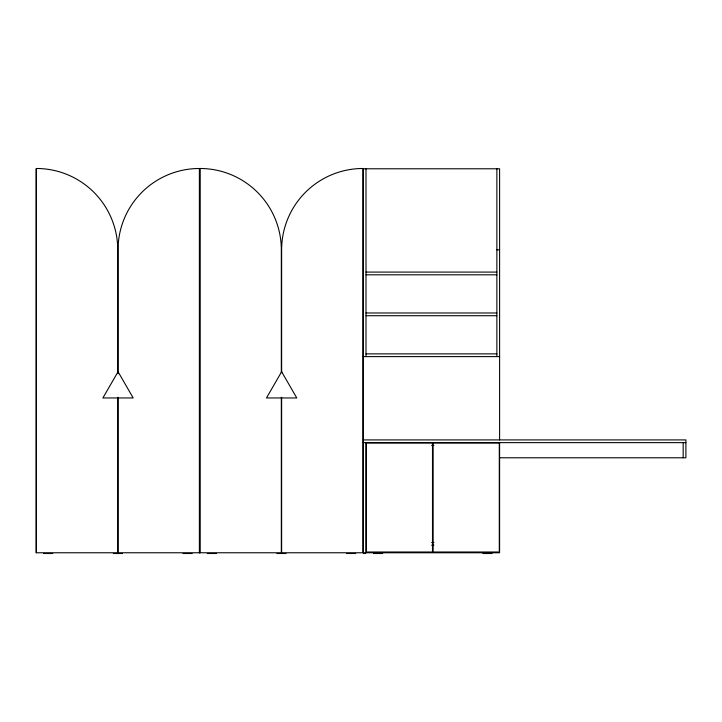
<?xml version="1.0" encoding="UTF-8"?>
<svg xmlns="http://www.w3.org/2000/svg" width="722" height="722" viewBox="0 0 722 722"><rect width="100%" height="100%" fill="white"/><g stroke="black" fill="none" stroke-linecap="round" stroke-linejoin="round"><path stroke-width="1.08" d="M199.38 552.763L199.38 168.488A81.342 81.342 0 0 0 118.047 249.821L118.047 373.698M362.967 552.763L362.967 168.488A81.342 81.342 0 0 0 281.634 249.821L281.634 372.57M496.871 249.821L499.597 249.821M366 272.086L496.871 272.086M366 274.811L496.871 274.811M366 312.987L496.871 312.987M366 315.713L496.871 315.713M366 353.879L496.871 353.879M363.274 356.605L499.597 356.605M363.274 439.915L685.9 439.915L685.9 457.784L499.597 457.784M363.274 442.64L685.9 442.64M431.675 445.366L433.922 445.366M431.675 542.457L433.922 542.457M431.675 545.182L433.922 545.182M43.672 553.512L52.76 553.512M113.345 553.512L122.433 553.512M183.027 553.512L192.115 553.512M207.259 553.512L216.347 553.512M276.932 553.512L286.02 553.512M346.614 553.512L355.702 553.512M363.744 553.512L365.531 553.512M373.572 553.512L382.66 553.512M482.928 553.512L492.016 553.512M683.174 442.64L683.174 457.784M499.597 439.915L499.597 168.786L363.274 168.786L363.274 552.763M499.597 442.64L499.597 552.763L281.634 552.763L281.634 397.353M496.871 168.786L496.871 356.605M366 168.786L366 356.605M366 442.64L366 552.763M281.327 372.57L281.327 249.821A81.342 81.342 0 0 0 199.985 168.488L199.985 552.763M281.327 397.353L281.327 552.763L118.047 552.763L118.047 397.353M199.687 168.786L199.687 552.763M117.74 373.698L117.74 249.821A81.342 81.342 0 0 0 36.407 168.488L36.407 552.763M117.74 397.353L117.74 552.763L36.1 552.763L36.1 168.786M118.047 371.722L102.894 397.957L133.191 397.957L118.047 371.722M281.634 371.722L266.481 397.957L296.778 397.957L281.634 371.722M432.496 442.947L366.298 442.947L366.298 552.005L432.496 552.005L432.496 442.947M499.29 442.947L433.101 442.947L433.101 552.005L499.29 552.005L499.29 442.947"/></g></svg>
